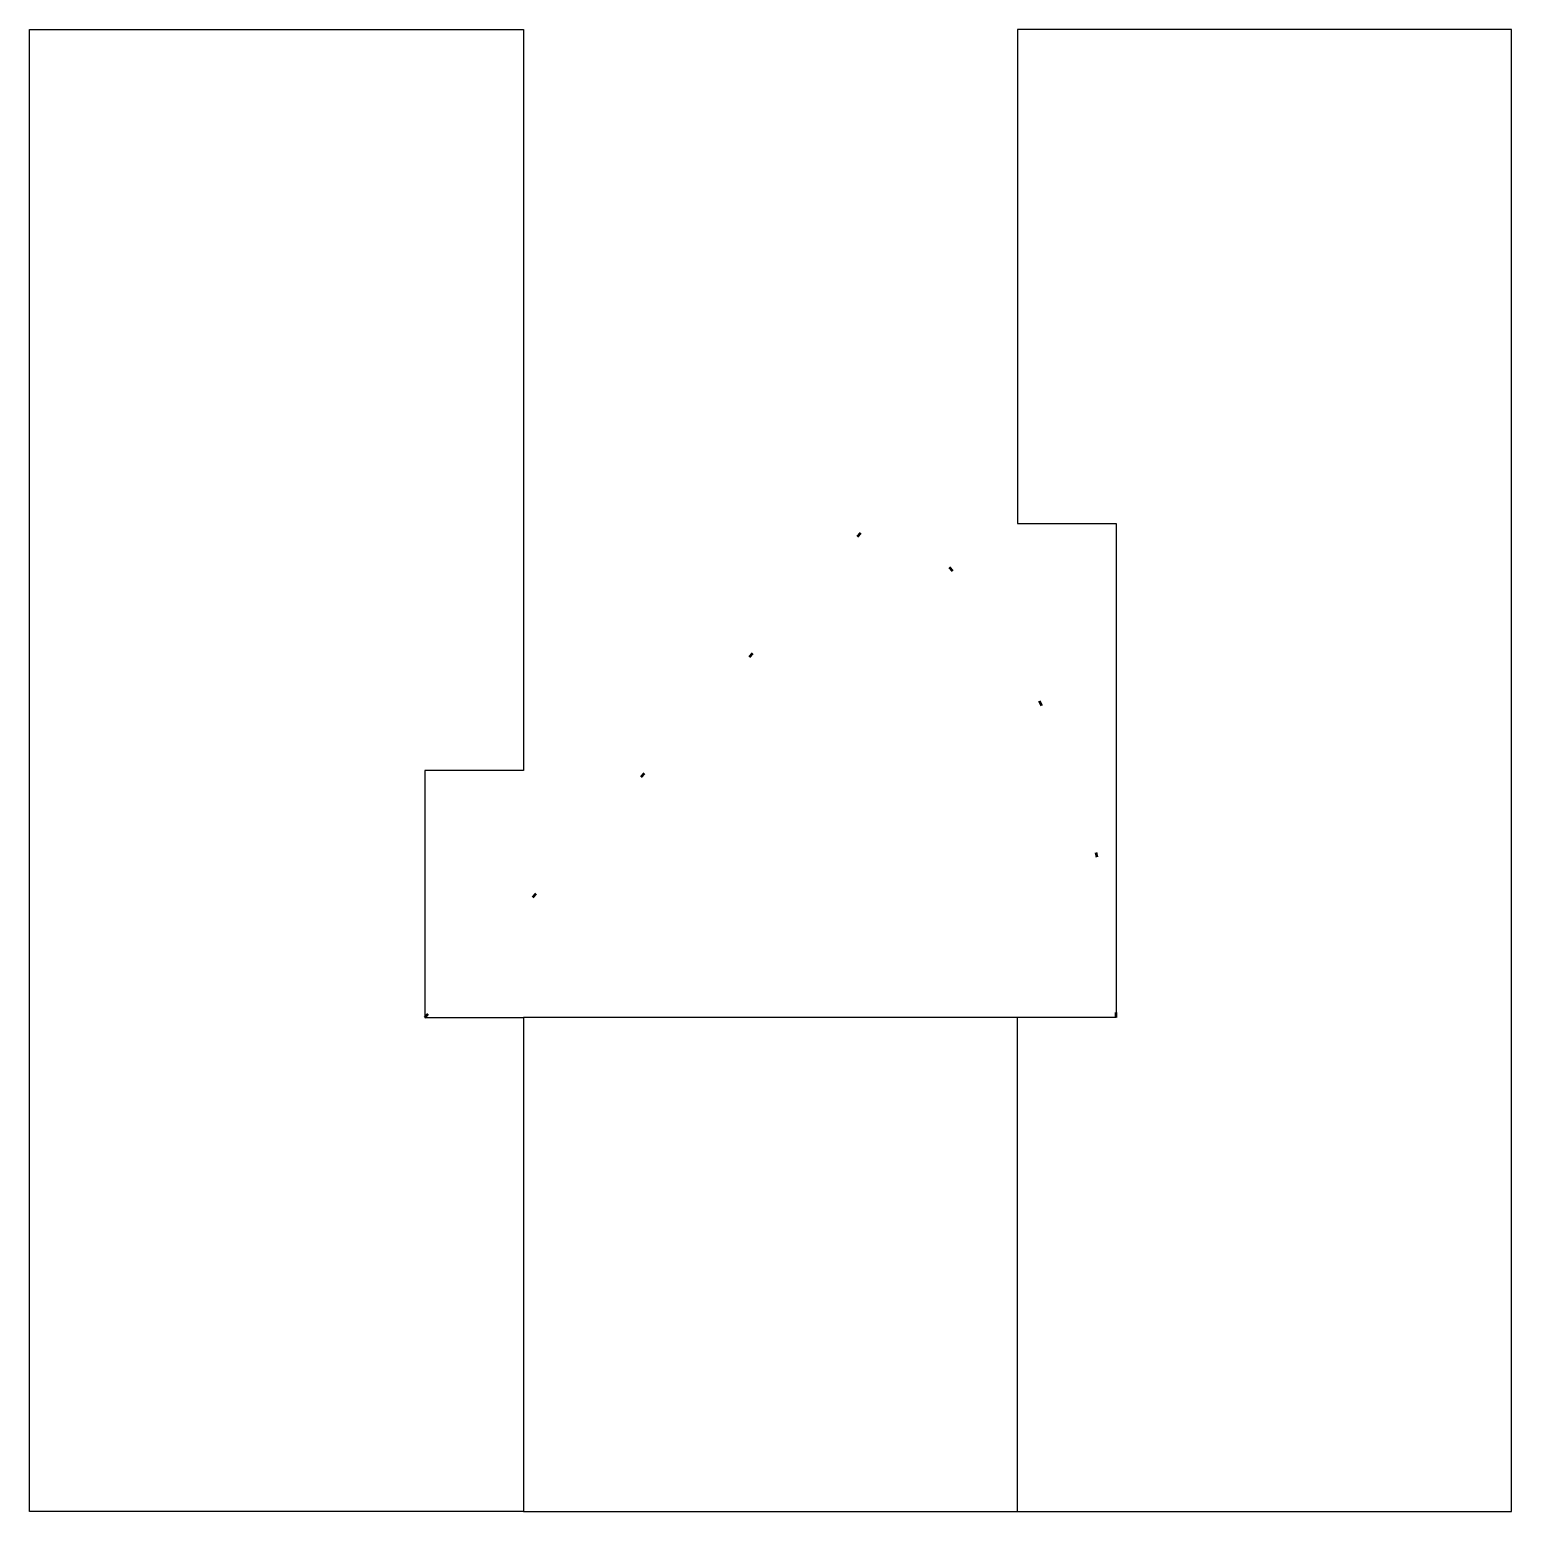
# Model space of a CAD drawing. Header units: millimetres. Extents: x 18 to 48, y 15 to 45.
import ezdxf

# ---------------------------------------------------------------- set-up
doc = ezdxf.new("R2010")
doc.units = ezdxf.units.MM
doc.linetypes.add('DOT2', pattern=[3.175, 0, -3.175])
doc.layers.get('0').update_dxf_attribs({"color": 18, "lineweight": 25, "true_color": 0x000000})
doc.layers.add('Arcs', color=1, linetype='DOT2', lineweight=50)

msp = doc.modelspace()

# ---------------------------------------------------------------- linework, layer by layer
for p, q in [((18, 15), (18, 45)), ((18, 45), (28, 45)), ((28, 45), (28, 30)), ((48, 45), (38, 45)), ((38, 45), (38, 35)), ((48, 15), (48, 45)), ((38, 35), (40, 35)), ((40, 35), (40, 25)), ((28, 30), (26, 30)), ((26, 30), (26, 25)), ((26, 25), (28, 25)), ((38, 25), (28, 25)), ((28, 25), (28, 15)), ((38, 15), (38, 25)), ((40, 25), (38, 25)), ((28, 15), (18, 15)), ((28, 15), (38, 15)), ((38, 15), (48, 15))]:
    msp.add_line(p, q)
at = {"layer": 'Arcs'}
msp.add_line((26, 25), (35, 35), dxfattribs=at)
msp.add_arc((26, 25), 14, 0, 49.3987, dxfattribs=at)

doc.saveas('drawing.dxf')
